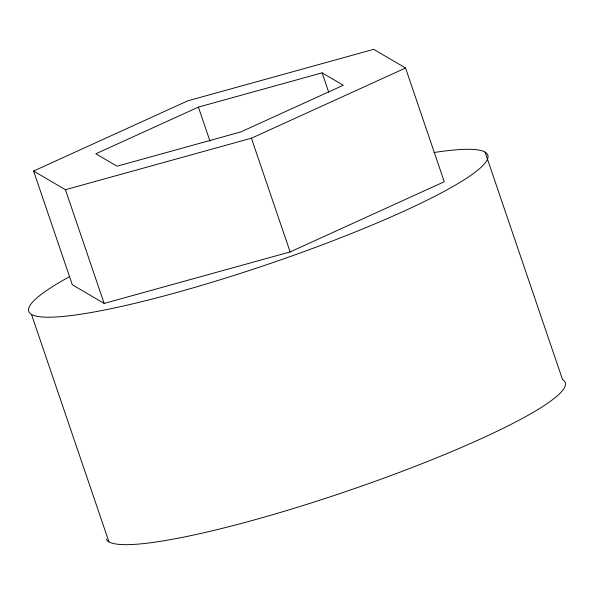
<?xml version="1.0" encoding="UTF-8"?>
<svg xmlns="http://www.w3.org/2000/svg" width="594" height="594" viewBox="0 0 594 594"><rect width="100%" height="100%" fill="white"/><g stroke="black" fill="none" stroke-linecap="round" stroke-linejoin="round"><path stroke-width="0.89" d="M33.598 171.035L187.726 100.854L373.708 49.339L405.554 68.013L444.267 181.734L290.132 251.923L104.158 303.43L72.312 284.756L33.598 171.035L65.444 189.709L104.158 303.43M198.389 107.106L95.849 153.794L117.033 166.216L240.756 131.95L343.295 85.254L322.111 72.832L198.389 107.106L210.001 141.216M65.444 189.709L251.418 138.202L405.554 68.013M485.075 152.101L562.511 379.544A242.449 32.484 -18.8 0 1 360.595 486.471A242.449 32.484 -18.8 0 1 106.326 539.152M322.111 72.832L328.66 92.077M251.418 138.202L290.132 251.923M31.489 314.397L108.925 541.847M433.924 152.554A242.449 32.484 -18.8 0 1 421.436 202.955A242.449 32.484 -18.8 0 1 111.672 308.553A242.449 32.484 -18.8 0 1 69.045 276.938"/></g></svg>
